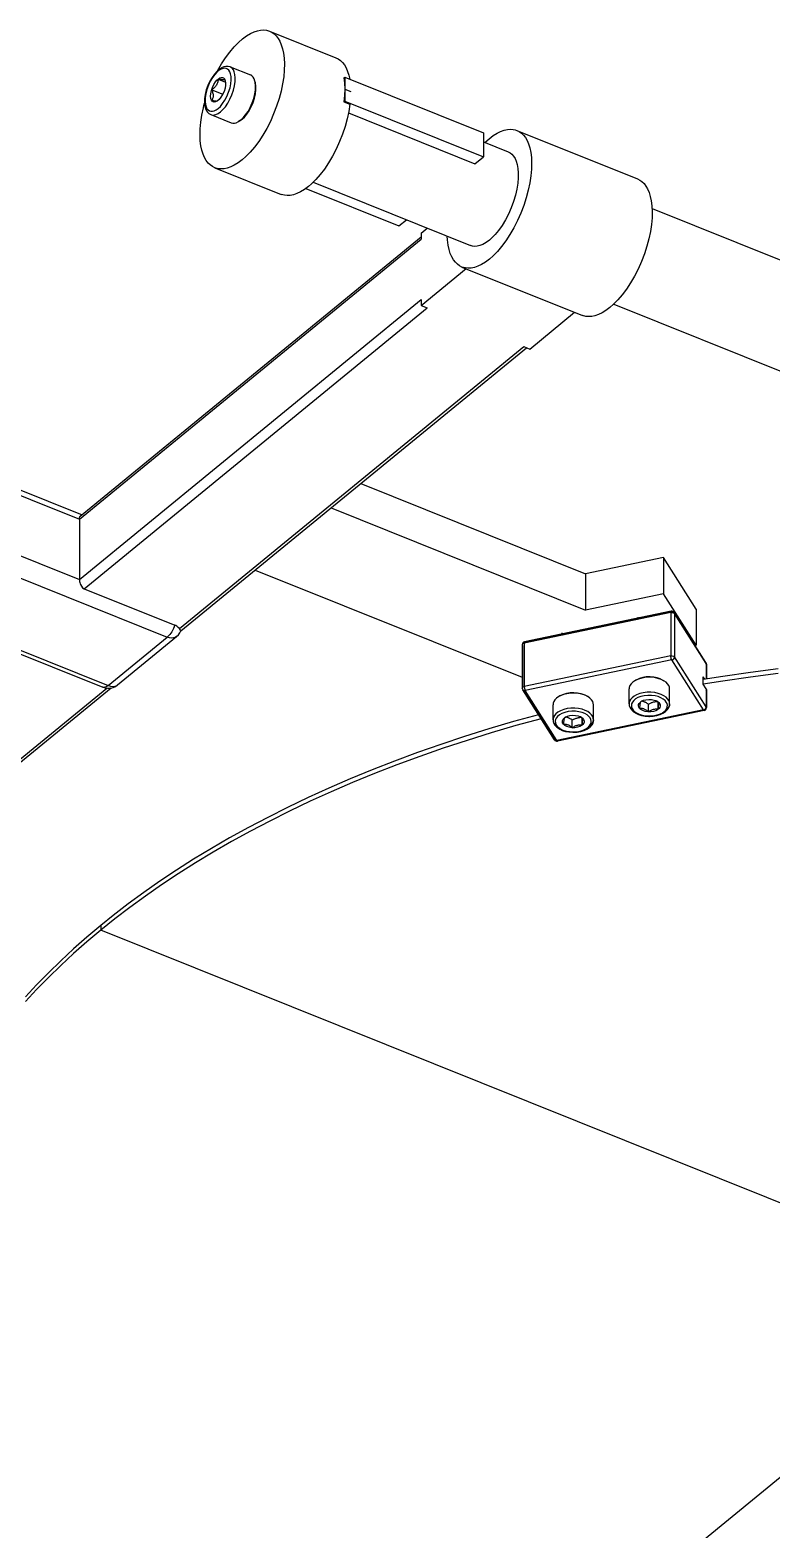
# Model space of a CAD drawing. Header units: millimetres. Extents: x 10 to 410, y 10 to 287.
# Drawn here: x 329.69 to 345.12, y 220.57 to 251.78 of the extents above; entities that cross this region are included whole.
import ezdxf

# ---------------------------------------------------------------- set-up
doc = ezdxf.new("R2010")
doc.units = ezdxf.units.MM
doc.layers.add('OUTLINE', color=7, linetype='Continuous')
doc.layers.add('TANGENT', color=8, linetype='Continuous')

msp = doc.modelspace()

# ---------------------------------------------------------------- linework, layer by layer
at = {"layer": 'OUTLINE'}
for points in [[(333.6, 250.934), (333.681, 251.075), (333.767, 251.205), (333.855, 251.323), (333.944, 251.428), (334.033, 251.519), (334.119, 251.595), (334.203, 251.657), (334.283, 251.706), (334.359, 251.742), (334.431, 251.766), (334.497, 251.779), (334.559, 251.782), (334.617, 251.776), (334.684, 251.757)], [(334.684, 251.757), (334.734, 251.733), (334.78, 251.7), (334.822, 251.658), (334.861, 251.607), (334.897, 251.547), (334.927, 251.475), (334.953, 251.393), (334.973, 251.299), (334.987, 251.194), (334.992, 251.076), (334.989, 250.948), (334.977, 250.81), (334.955, 250.664), (334.923, 250.511), (334.881, 250.353), (334.829, 250.193), (334.768, 250.035), (334.699, 249.879), (334.623, 249.73), (334.541, 249.589), (334.456, 249.46), (334.368, 249.342), (334.279, 249.238), (334.19, 249.148), (334.113, 249.08)], [(334.684, 251.757), (336.065, 251.203)], [(333.861, 251.014), (333.824, 251.025), (333.774, 251.025), (333.731, 251.016), (333.696, 251.001), (333.65, 250.974), (333.584, 250.918), (333.534, 250.862), (333.485, 250.793), (333.439, 250.713), (333.398, 250.625), (333.366, 250.533), (333.343, 250.442), (333.331, 250.355), (333.328, 250.277), (333.334, 250.208), (333.352, 250.143), (333.373, 250.097), (333.391, 250.072), (333.421, 250.043), (333.462, 250.019)], [(333.861, 251.014), (334.284, 250.845)], [(336.065, 251.203), (336.114, 251.178), (336.16, 251.145), (336.203, 251.104), (336.242, 251.053), (336.277, 250.992), (336.308, 250.921), (336.334, 250.839), (336.351, 250.76)], [(333.589, 250.298), (333.556, 250.283), (333.529, 250.28), (333.506, 250.286), (333.487, 250.301), (333.471, 250.324), (333.46, 250.357), (333.455, 250.401), (333.458, 250.456), (333.471, 250.519), (333.493, 250.585), (333.524, 250.65), (333.56, 250.705), (333.585, 250.735), (333.611, 250.76)], [(333.612, 250.758), (333.61, 250.738), (333.607, 250.719), (333.603, 250.701), (333.597, 250.683), (333.591, 250.667), (333.583, 250.651), (333.575, 250.636), (333.565, 250.621), (333.554, 250.607), (333.542, 250.592), (333.528, 250.579), (333.513, 250.565), (333.496, 250.551), (333.478, 250.537)], [(333.76, 250.725), (333.767, 250.684), (333.766, 250.631), (333.755, 250.569), (333.735, 250.503), (333.706, 250.438), (333.671, 250.38), (333.633, 250.334), (333.589, 250.298)], [(333.611, 250.76), (333.647, 250.783), (333.677, 250.793), (333.703, 250.792), (333.724, 250.783), (333.742, 250.766), (333.752, 250.748), (333.76, 250.725)], [(333.747, 250.758), (333.745, 250.754), (333.741, 250.752), (333.737, 250.75), (333.732, 250.748), (333.725, 250.747), (333.718, 250.746), (333.709, 250.746), (333.7, 250.746), (333.689, 250.747), (333.676, 250.748), (333.663, 250.75), (333.648, 250.752), (333.631, 250.755), (333.612, 250.758)], [(333.612, 250.758), (333.766, 250.697)], [(333.763, 250.714), (333.762, 250.717), (333.761, 250.72), (333.76, 250.723), (333.759, 250.726), (333.758, 250.729), (333.757, 250.732), (333.756, 250.735), (333.755, 250.738), (333.753, 250.741), (333.752, 250.745), (333.751, 250.748), (333.75, 250.751), (333.748, 250.754), (333.747, 250.758)], [(334.084, 249.908), (334.134, 249.954), (334.184, 250.014), (334.234, 250.087), (334.281, 250.171), (334.321, 250.262), (334.354, 250.357), (334.376, 250.451), (334.389, 250.539), (334.391, 250.618), (334.385, 250.686), (334.378, 250.718)], [(334.113, 249.925), (334.161, 249.97), (334.21, 250.029), (334.258, 250.1), (334.303, 250.182), (334.341, 250.271), (334.37, 250.363), (334.39, 250.453), (334.399, 250.536), (334.399, 250.609), (334.387, 250.682)], [(334.378, 250.718), (334.36, 250.767), (334.338, 250.803), (334.312, 250.829), (334.284, 250.845)], [(334.387, 250.682), (334.378, 250.718)], [(334.387, 250.682), (334.382, 250.699)], [(336.23, 250.788), (336.248, 250.802)], [(336.23, 250.788), (336.243, 250.681), (336.248, 250.551)], [(336.248, 250.802), (339.135, 249.643)], [(336.248, 250.802), (336.248, 250.551)], [(333.478, 250.537), (333.486, 250.517), (333.493, 250.498), (333.498, 250.48), (333.502, 250.462), (333.505, 250.446), (333.507, 250.43), (333.508, 250.414), (333.507, 250.4), (333.505, 250.385), (333.502, 250.371), (333.498, 250.357), (333.493, 250.343), (333.486, 250.329), (333.478, 250.315)], [(333.478, 250.537), (333.71, 250.444)], [(336.248, 250.551), (336.243, 250.421), (336.23, 250.286)], [(336.248, 250.551), (336.248, 250.3)], [(336.248, 250.551), (336.373, 250.501)], [(333.542, 248.913), (333.493, 248.938), (333.447, 248.971), (333.405, 249.012), (333.366, 249.063), (333.33, 249.124), (333.299, 249.195), (333.274, 249.277), (333.253, 249.371), (333.24, 249.477), (333.235, 249.594), (333.238, 249.722), (333.25, 249.86), (333.272, 250.007), (333.304, 250.16), (333.316, 250.209), (333.329, 250.258)], [(333.478, 250.315), (333.492, 250.313), (333.506, 250.311), (333.518, 250.309), (333.529, 250.307), (333.54, 250.306), (333.55, 250.305), (333.559, 250.304), (333.567, 250.303), (333.574, 250.303), (333.581, 250.303), (333.587, 250.304), (333.592, 250.304), (333.597, 250.305), (333.601, 250.306)], [(336.355, 250.235), (336.332, 250.087), (336.298, 249.934), (336.255, 249.775), (336.202, 249.616), (336.14, 249.457), (336.069, 249.303), (335.992, 249.155), (335.91, 249.015), (335.824, 248.887), (335.735, 248.771), (335.646, 248.669), (335.558, 248.581), (335.494, 248.526)], [(336.23, 250.286), (336.248, 250.3)], [(336.23, 250.286), (336.355, 250.235)], [(336.248, 250.3), (339.135, 249.141)], [(336.325, 250.054), (338.959, 248.997)], [(333.462, 250.019), (333.884, 249.849)], [(333.884, 249.849), (333.916, 249.841), (333.951, 249.842), (333.99, 249.852), (334.039, 249.876)], [(334.039, 249.876), (334.084, 249.908)], [(334.072, 249.896), (334.039, 249.876)], [(334.056, 249.887), (334.072, 249.896)], [(334.072, 249.896), (334.113, 249.925)], [(339.135, 249.643), (339.135, 249.141)], [(339.135, 249.451), (339.652, 249.244)], [(339.165, 249.439), (339.253, 249.518), (339.337, 249.582), (339.418, 249.632), (339.494, 249.67), (339.566, 249.696), (339.634, 249.711), (339.697, 249.715), (339.755, 249.711), (339.794, 249.703), (339.831, 249.69)], [(339.831, 249.69), (339.88, 249.666), (339.926, 249.633), (339.969, 249.591), (340.008, 249.54), (340.043, 249.48), (340.074, 249.409), (340.1, 249.326), (340.12, 249.232), (340.133, 249.127), (340.139, 249.009), (340.136, 248.881), (340.124, 248.743), (340.102, 248.597), (340.07, 248.444), (340.028, 248.286), (339.976, 248.126), (339.915, 247.968), (339.846, 247.812), (339.769, 247.663), (339.688, 247.523), (339.602, 247.393), (339.514, 247.275), (339.425, 247.171), (339.336, 247.081), (339.26, 247.013)], [(339.831, 249.69), (342.341, 248.682)], [(338.959, 248.997), (339.135, 249.141)], [(339.652, 249.244), (339.692, 249.223), (339.729, 249.193), (339.763, 249.155), (339.793, 249.107), (339.819, 249.049), (339.839, 248.98), (339.854, 248.899), (339.862, 248.807), (339.861, 248.704), (339.852, 248.59), (339.833, 248.468), (339.803, 248.34), (339.764, 248.209), (339.715, 248.077), (339.658, 247.948), (339.594, 247.826), (339.525, 247.712), (339.452, 247.61), (339.379, 247.522), (339.305, 247.447), (339.283, 247.426), (339.26, 247.407)], [(334.113, 249.08), (334.029, 249.017), (333.949, 248.967), (333.873, 248.931), (333.801, 248.906), (333.734, 248.892), (333.671, 248.888), (333.613, 248.893), (333.542, 248.913)], [(333.542, 248.913), (334.923, 248.359)], [(335.494, 248.526), (335.41, 248.462), (335.33, 248.413), (335.253, 248.376), (335.182, 248.352), (335.115, 248.338), (335.052, 248.334), (334.994, 248.339), (334.923, 248.359)], [(335.436, 248.48), (337.377, 247.701)], [(335.588, 248.61), (338.868, 247.293)], [(342.341, 248.682), (342.391, 248.657), (342.436, 248.625), (342.479, 248.583), (342.518, 248.532), (342.553, 248.472), (342.584, 248.4), (342.61, 248.318), (342.63, 248.224), (342.643, 248.118), (342.649, 248.001), (342.646, 247.873), (342.634, 247.735), (342.612, 247.589), (342.58, 247.435), (342.538, 247.278), (342.486, 247.118), (342.425, 246.959), (342.356, 246.804), (342.28, 246.655), (342.198, 246.514), (342.113, 246.384), (342.024, 246.267), (341.935, 246.163), (341.847, 246.073), (341.77, 246.005)], [(342.647, 248.064), (388.864, 229.502)], [(337.377, 247.701), (337.533, 247.829)], [(337.841, 247.553), (337.966, 247.655)], [(337.841, 247.553), (337.841, 247.427)], [(330.722, 241.596), (337.841, 247.427)], [(330.741, 241.656), (337.841, 247.472)], [(338.689, 246.846), (338.639, 246.871), (338.594, 246.904), (338.551, 246.945), (338.512, 246.996), (338.477, 247.057), (338.446, 247.128), (338.42, 247.211), (338.4, 247.304), (338.387, 247.41), (338.382, 247.488)], [(339.26, 247.407), (339.19, 247.356), (339.124, 247.318), (339.063, 247.293), (339.006, 247.279), (338.954, 247.276), (338.907, 247.281), (338.868, 247.293)], [(339.26, 247.013), (339.176, 246.95), (339.095, 246.901), (339.019, 246.864), (338.947, 246.839), (338.88, 246.825), (338.818, 246.821), (338.76, 246.826), (338.689, 246.846)], [(337.841, 246.046), (338.775, 246.812)], [(338.689, 246.846), (341.199, 245.838)], [(330.722, 240.34), (337.841, 246.172)], [(330.824, 240.145), (337.966, 245.996)], [(337.841, 246.172), (337.841, 246.046)], [(337.841, 246.046), (337.966, 245.996)], [(341.77, 246.005), (341.686, 245.942), (341.606, 245.892), (341.529, 245.856), (341.458, 245.831), (341.391, 245.817), (341.328, 245.813), (341.27, 245.818), (341.199, 245.838)], [(341.848, 246.073), (385.407, 228.579)], [(340.1, 245.139), (341.035, 245.904)], [(332.804, 239.316), (339.975, 245.189)], [(332.836, 239.269), (340.034, 245.166)], [(339.975, 245.189), (340.1, 245.139)], [(326.593, 243.369), (330.78, 241.688)], [(336.582, 242.337), (341.263, 240.457)], [(330.722, 241.596), (330.726, 241.631), (330.731, 241.643), (330.735, 241.65), (330.741, 241.656)], [(335.965, 241.832), (341.263, 239.704)], [(330.722, 241.596), (330.722, 240.34)], [(342.884, 240.796), (341.263, 240.457)], [(343.565, 239.722), (342.884, 240.796)], [(342.884, 240.796), (342.884, 240.043)], [(324.947, 240.613), (331.21, 238.097)], [(334.383, 240.536), (339.943, 238.303)], [(341.263, 240.457), (341.263, 239.704)], [(330.722, 240.34), (330.726, 240.295), (330.731, 240.275), (330.738, 240.25), (330.744, 240.234), (330.764, 240.197), (330.789, 240.167), (330.824, 240.145)], [(330.824, 240.145), (332.707, 239.389)], [(342.884, 240.043), (341.263, 239.704)], [(343.565, 238.969), (342.884, 240.043)], [(343.044, 239.677), (339.992, 239.04)], [(342.36, 239.534), (342.36, 239.557)], [(343.109, 239.65), (343.097, 239.664), (343.081, 239.674), (343.063, 239.678), (343.044, 239.677)], [(343.769, 238.609), (343.109, 239.65)], [(343.565, 239.722), (343.565, 238.969)], [(331.518, 238.145), (332.748, 239.153)], [(332.804, 239.316), (332.782, 239.342), (332.75, 239.367), (332.729, 239.379), (332.707, 239.389)], [(332.748, 239.153), (332.784, 239.187), (332.813, 239.226), (332.836, 239.269)], [(332.836, 239.269), (332.836, 239.27), (332.827, 239.282), (332.804, 239.316)], [(332.836, 239.269), (332.836, 239.269)], [(340.776, 239.204), (340.776, 239.227)], [(339.992, 239.04), (339.972, 239.032), (339.957, 239.019), (339.947, 239), (339.943, 238.98)], [(339.943, 238.98), (339.943, 238.076)], [(343.565, 238.969), (343.544, 238.965)], [(343.779, 238.577), (343.776, 238.594), (343.769, 238.609)], [(343.779, 238.577), (343.779, 238.267)], [(342.289, 238.231), (342.243, 238.199), (342.208, 238.164), (342.185, 238.129), (342.172, 238.093), (342.169, 238.062)], [(342.891, 238.231), (342.836, 238.258), (342.77, 238.28), (342.697, 238.296), (342.618, 238.303), (342.537, 238.302), (342.459, 238.291), (342.386, 238.273), (342.322, 238.248), (342.305, 238.24), (342.289, 238.231)], [(342.313, 238.245), (342.289, 238.231)], [(342.313, 238.245), (342.301, 238.238)], [(342.867, 238.245), (342.814, 238.271), (342.751, 238.292), (342.68, 238.306), (342.604, 238.311), (342.526, 238.309), (342.452, 238.297), (342.384, 238.278), (342.313, 238.245)], [(342.879, 238.238), (342.867, 238.245)], [(342.867, 238.245), (342.891, 238.231)], [(343.011, 238.062), (343.007, 238.097), (342.993, 238.131), (342.971, 238.166), (342.937, 238.198), (342.891, 238.231)], [(345.274, 238.477), (344.695, 238.403), (344.12, 238.32), (343.712, 238.256)], [(343.744, 238.261), (343.712, 238.311)], [(343.712, 238.161), (343.712, 238.311)], [(345.274, 238.38), (344.695, 238.306), (344.12, 238.223), (343.713, 238.159)], [(321.762, 230.198), (331.386, 238.082)], [(331.21, 238.097), (331.262, 238.082), (331.316, 238.075), (331.37, 238.079), (331.423, 238.092), (331.473, 238.114), (331.518, 238.145)], [(339.943, 238.076), (339.946, 238.059), (339.953, 238.043)], [(340.613, 237.003), (339.953, 238.043)], [(340.705, 237.9), (340.659, 237.868), (340.624, 237.834), (340.601, 237.798), (340.588, 237.762), (340.585, 237.731)], [(341.307, 237.9), (341.252, 237.928), (341.186, 237.95), (341.113, 237.965), (341.034, 237.972), (340.953, 237.971), (340.875, 237.961), (340.802, 237.943), (340.738, 237.918), (340.721, 237.909), (340.705, 237.9)], [(340.729, 237.914), (340.705, 237.9)], [(340.729, 237.914), (340.717, 237.907)], [(341.283, 237.914), (341.23, 237.94), (341.167, 237.961), (341.096, 237.975), (341.02, 237.981), (340.942, 237.978), (340.868, 237.966), (340.8, 237.947), (340.729, 237.914)], [(341.295, 237.907), (341.283, 237.914)], [(341.283, 237.914), (341.307, 237.9)], [(341.427, 237.731), (341.423, 237.766), (341.41, 237.801), (341.387, 237.835), (341.354, 237.868), (341.307, 237.9)], [(342.169, 237.75), (342.169, 238.062)], [(343.011, 237.75), (343.011, 238.062)], [(343.775, 238.061), (343.712, 238.161)], [(343.779, 238.049), (343.775, 238.061)], [(343.775, 238.037), (343.779, 238.049)], [(343.779, 238.049), (343.779, 237.673)], [(340.585, 237.419), (340.585, 237.731)], [(343.73, 237.613), (340.677, 236.976)], [(341.427, 237.419), (341.427, 237.731)], [(342.169, 237.75), (342.173, 237.711), (342.178, 237.694), (342.195, 237.656), (342.209, 237.636), (342.241, 237.601), (342.26, 237.585), (342.307, 237.555), (342.362, 237.529), (342.428, 237.508), (342.501, 237.494), (342.579, 237.489), (342.593, 237.489), (342.671, 237.493), (342.746, 237.507), (342.811, 237.526), (342.814, 237.528), (342.873, 237.555), (342.927, 237.591)], [(342.752, 237.804), (342.785, 237.779), (342.806, 237.753), (342.816, 237.727), (342.817, 237.701), (342.808, 237.675), (342.791, 237.651), (342.763, 237.627), (342.724, 237.607), (342.676, 237.591), (342.62, 237.583), (342.561, 237.583), (342.504, 237.591), (342.453, 237.608), (342.413, 237.63), (342.385, 237.655), (342.369, 237.681), (342.362, 237.708), (342.365, 237.733), (342.377, 237.759), (342.403, 237.787)], [(342.404, 237.788), (342.403, 237.784), (342.401, 237.78), (342.4, 237.776), (342.399, 237.77), (342.397, 237.763), (342.396, 237.756), (342.395, 237.748), (342.393, 237.738), (342.392, 237.728), (342.39, 237.717), (342.389, 237.704), (342.388, 237.69), (342.386, 237.675), (342.385, 237.658)], [(342.385, 237.658), (342.399, 237.659), (342.413, 237.659), (342.426, 237.658), (342.439, 237.657), (342.452, 237.654), (342.465, 237.65), (342.477, 237.646), (342.49, 237.64), (342.503, 237.634), (342.516, 237.626), (342.529, 237.617), (342.542, 237.607), (342.556, 237.596), (342.57, 237.584)], [(342.403, 237.787), (342.427, 237.804)], [(342.433, 237.807), (342.431, 237.806), (342.429, 237.804), (342.427, 237.803), (342.425, 237.802), (342.423, 237.8), (342.421, 237.799), (342.419, 237.798), (342.417, 237.796), (342.415, 237.795), (342.413, 237.794), (342.411, 237.792), (342.409, 237.791), (342.407, 237.789), (342.404, 237.788)], [(342.427, 237.804), (342.469, 237.823), (342.52, 237.836), (342.577, 237.843), (342.637, 237.84), (342.692, 237.829), (342.724, 237.818), (342.752, 237.804)], [(342.44, 237.81), (342.449, 237.808), (342.458, 237.805), (342.467, 237.802), (342.476, 237.798), (342.485, 237.794), (342.494, 237.79), (342.503, 237.786), (342.512, 237.782), (342.521, 237.777), (342.531, 237.771), (342.54, 237.765), (342.55, 237.759), (342.56, 237.753), (342.57, 237.746)], [(342.57, 237.746), (342.585, 237.753), (342.599, 237.76), (342.612, 237.766), (342.625, 237.772), (342.638, 237.777), (342.651, 237.781), (342.664, 237.785), (342.677, 237.789), (342.689, 237.792), (342.702, 237.794), (342.715, 237.796), (342.728, 237.798), (342.742, 237.799), (342.755, 237.8)], [(342.57, 237.584), (342.57, 237.746)], [(342.57, 237.584), (342.586, 237.595), (342.601, 237.604), (342.616, 237.613), (342.631, 237.62), (342.645, 237.627), (342.659, 237.632), (342.673, 237.636), (342.687, 237.639), (342.701, 237.642), (342.715, 237.643), (342.73, 237.643), (342.744, 237.643), (342.76, 237.641), (342.775, 237.639)], [(342.795, 237.768), (342.791, 237.772), (342.787, 237.775), (342.783, 237.778), (342.78, 237.782), (342.776, 237.785), (342.772, 237.788), (342.768, 237.791), (342.765, 237.794), (342.761, 237.796), (342.757, 237.799), (342.754, 237.802), (342.75, 237.804), (342.746, 237.807), (342.743, 237.809)], [(342.775, 237.639), (342.775, 237.785)], [(342.775, 237.639), (342.777, 237.655), (342.778, 237.671), (342.78, 237.684), (342.781, 237.697), (342.783, 237.709), (342.784, 237.719), (342.785, 237.728), (342.787, 237.736), (342.788, 237.744), (342.789, 237.75), (342.791, 237.756), (342.792, 237.761), (342.794, 237.765), (342.795, 237.768)], [(343.011, 237.75), (343.007, 237.711), (342.996, 237.678), (342.975, 237.641), (342.927, 237.591)], [(343.73, 237.613), (343.749, 237.62), (343.765, 237.634), (343.775, 237.652), (343.779, 237.673)], [(340.283, 237.523), (339.761, 237.379), (339.248, 237.228), (338.744, 237.07), (338.249, 236.906), (337.763, 236.735), (337.287, 236.559), (336.82, 236.376), (336.364, 236.189), (335.918, 235.995), (335.483, 235.797), (335.059, 235.594), (334.645, 235.386), (334.243, 235.173), (333.851, 234.957), (333.471, 234.737), (333.102, 234.513), (332.745, 234.285), (332.399, 234.054), (332.064, 233.82), (331.741, 233.583), (331.429, 233.344), (331.172, 233.137)], [(340.336, 237.44), (339.813, 237.296), (339.299, 237.146), (338.794, 236.989), (338.298, 236.825), (337.811, 236.655), (337.334, 236.479), (336.867, 236.298), (336.409, 236.11), (335.963, 235.918), (335.526, 235.72), (335.101, 235.517), (334.686, 235.31), (334.283, 235.098), (333.89, 234.882), (333.509, 234.662), (333.139, 234.438), (332.78, 234.211), (332.433, 233.98), (332.097, 233.746), (331.773, 233.51), (331.46, 233.271), (331.172, 233.04)], [(340.585, 237.419), (340.589, 237.38), (340.594, 237.363), (340.611, 237.326), (340.625, 237.306), (340.657, 237.271), (340.677, 237.254), (340.723, 237.224), (340.778, 237.198), (340.844, 237.177), (340.917, 237.164), (340.995, 237.158), (341.009, 237.158), (341.087, 237.163), (341.162, 237.176), (341.227, 237.196), (341.23, 237.197), (341.289, 237.224), (341.343, 237.26)], [(341.169, 237.473), (341.201, 237.449), (341.222, 237.423), (341.232, 237.396), (341.233, 237.37), (341.224, 237.345), (341.207, 237.32), (341.179, 237.297), (341.14, 237.276), (341.092, 237.261), (341.036, 237.252), (340.977, 237.252), (340.92, 237.261), (340.869, 237.277), (340.83, 237.299), (340.801, 237.324), (340.785, 237.351), (340.779, 237.377), (340.781, 237.403), (340.793, 237.428), (340.82, 237.456)], [(340.82, 237.457), (340.819, 237.454), (340.818, 237.45), (340.816, 237.445), (340.815, 237.439), (340.813, 237.433), (340.812, 237.425), (340.811, 237.417), (340.809, 237.408), (340.808, 237.397), (340.807, 237.386), (340.805, 237.373), (340.804, 237.359), (340.802, 237.344), (340.801, 237.328)], [(340.801, 237.328), (340.815, 237.329), (340.829, 237.329), (340.842, 237.328), (340.855, 237.326), (340.868, 237.323), (340.881, 237.32), (340.894, 237.315), (340.906, 237.31), (340.919, 237.303), (340.932, 237.295), (340.945, 237.287), (340.958, 237.277), (340.972, 237.265), (340.986, 237.253)], [(340.849, 237.476), (340.847, 237.475), (340.845, 237.474), (340.843, 237.472), (340.841, 237.471), (340.839, 237.47), (340.837, 237.468), (340.835, 237.467), (340.833, 237.466), (340.831, 237.464), (340.829, 237.463), (340.827, 237.461), (340.825, 237.46), (340.823, 237.458), (340.82, 237.457)], [(340.82, 237.456), (340.844, 237.473)], [(340.844, 237.473), (340.885, 237.492), (340.936, 237.506), (340.994, 237.512), (341.053, 237.509), (341.108, 237.498), (341.14, 237.487), (341.169, 237.473)], [(340.856, 237.48), (340.865, 237.477), (340.874, 237.474), (340.883, 237.471), (340.892, 237.468), (340.901, 237.464), (340.91, 237.46), (340.919, 237.455), (340.928, 237.451), (340.937, 237.446), (340.947, 237.441), (340.956, 237.435), (340.966, 237.429), (340.976, 237.422), (340.986, 237.415)], [(340.986, 237.415), (341.001, 237.423), (341.015, 237.429), (341.028, 237.436), (341.041, 237.441), (341.054, 237.446), (341.067, 237.451), (341.08, 237.455), (341.093, 237.458), (341.105, 237.461), (341.118, 237.464), (341.131, 237.466), (341.144, 237.468), (341.158, 237.469), (341.172, 237.47)], [(340.986, 237.253), (340.986, 237.415)], [(340.986, 237.253), (341.002, 237.264), (341.017, 237.274), (341.032, 237.282), (341.047, 237.29), (341.061, 237.296), (341.075, 237.301), (341.089, 237.305), (341.103, 237.309), (341.117, 237.311), (341.131, 237.312), (341.146, 237.313), (341.16, 237.312), (341.176, 237.31), (341.192, 237.308)], [(341.211, 237.437), (341.207, 237.441), (341.203, 237.444), (341.2, 237.448), (341.196, 237.451), (341.192, 237.454), (341.188, 237.457), (341.184, 237.46), (341.181, 237.463), (341.177, 237.466), (341.173, 237.468), (341.17, 237.471), (341.166, 237.473), (341.162, 237.476), (341.159, 237.478)], [(341.192, 237.308), (341.192, 237.454)], [(341.192, 237.308), (341.193, 237.325), (341.195, 237.34), (341.196, 237.354), (341.197, 237.366), (341.199, 237.378), (341.2, 237.388), (341.201, 237.397), (341.203, 237.406), (341.204, 237.413), (341.205, 237.42), (341.207, 237.425), (341.208, 237.43), (341.21, 237.434), (341.211, 237.437)], [(341.427, 237.419), (341.423, 237.38), (341.412, 237.348), (341.391, 237.311), (341.343, 237.26)], [(340.613, 237.003), (340.625, 236.989), (340.641, 236.979), (340.659, 236.975), (340.677, 236.976)], [(331.172, 233.137), (330.881, 232.894), (330.602, 232.648), (330.334, 232.4), (330.078, 232.151), (329.832, 231.9), (329.598, 231.648)], [(331.172, 233.04), (330.881, 232.796), (330.602, 232.55), (330.334, 232.303), (330.078, 232.053), (329.832, 231.803), (329.598, 231.55)], [(331.172, 233.137), (331.172, 233.04)], [(350, 225.478), (331.172, 233.04)], [(350, 225.478), (336.9, 214.747)]]:
    msp.add_lwpolyline(points, dxfattribs=at)
at = {"layer": 'TANGENT'}
for points in [[(333.611, 250.148), (333.658, 250.192), (333.706, 250.249), (333.752, 250.319), (333.795, 250.4), (333.831, 250.487), (333.859, 250.577), (333.876, 250.663), (333.884, 250.743), (333.881, 250.812), (333.871, 250.869), (333.854, 250.913), (333.832, 250.946), (333.807, 250.968), (333.779, 250.981), (333.748, 250.986), (333.714, 250.981), (333.675, 250.968), (333.633, 250.943), (333.588, 250.905), (333.54, 250.854), (333.493, 250.79), (333.448, 250.714), (333.408, 250.63), (333.376, 250.541), (333.354, 250.452), (333.341, 250.369), (333.339, 250.294), (333.346, 250.231), (333.36, 250.181), (333.379, 250.143), (333.403, 250.116), (333.43, 250.098), (333.459, 250.09), (333.492, 250.089), (333.528, 250.098), (333.568, 250.117), (333.611, 250.148)], [(333.662, 250.077), (333.711, 250.124), (333.762, 250.184), (333.812, 250.257), (333.858, 250.34), (333.899, 250.432), (333.931, 250.526), (333.954, 250.62), (333.966, 250.708), (333.969, 250.788), (333.962, 250.855), (333.948, 250.911), (333.929, 250.954), (333.905, 250.985), (333.877, 251.007), (333.87, 251.011), (333.861, 251.014)], [(333.462, 250.019), (333.493, 250.011), (333.528, 250.012), (333.567, 250.021), (333.61, 250.041), (333.662, 250.077)], [(326.602, 243.25), (330.722, 241.596)], [(326.552, 242.015), (330.722, 240.34)], [(326.234, 241.677), (332.554, 239.139)], [(325.003, 240.669), (331.324, 238.131)], [(343.036, 239.65), (339.983, 239.013)], [(343.037, 239.663), (340.004, 239.03)], [(343.044, 239.677), (343.039, 239.672), (343.036, 239.65)], [(343.036, 239.65), (343.066, 239.652), (343.094, 239.645), (343.106, 239.638), (343.115, 239.629)], [(343.036, 239.65), (343.036, 238.747)], [(343.057, 239.667), (343.05, 239.675), (343.044, 239.677)], [(343.057, 239.667), (343.081, 239.668), (343.1, 239.66), (343.105, 239.655), (343.109, 239.65)], [(343.109, 239.65), (343.115, 239.629)], [(343.775, 238.589), (343.115, 239.629)], [(343.115, 239.629), (343.115, 238.726)], [(331.324, 238.131), (332.554, 239.139)], [(332.707, 239.389), (332.68, 239.318), (332.646, 239.251), (332.607, 239.194), (332.581, 239.164), (332.554, 239.139)], [(332.748, 239.153), (332.719, 239.134), (332.684, 239.123), (332.644, 239.119), (332.6, 239.124), (332.554, 239.139)], [(339.983, 239.013), (339.959, 239.003), (339.946, 238.99), (339.944, 238.985), (339.943, 238.98)], [(339.943, 238.98), (339.947, 238.968)], [(339.947, 238.968), (339.947, 238.088)], [(339.984, 239.023), (339.962, 239.006)], [(339.992, 239.04), (339.986, 239.034), (339.983, 239.013)], [(339.983, 239.013), (339.983, 238.109)], [(340.004, 239.03), (339.998, 239.038), (339.992, 239.04)], [(343.036, 238.747), (339.983, 238.109)], [(343.057, 238.663), (340.004, 238.026)], [(343.036, 238.747), (343.066, 238.748), (343.094, 238.742), (343.106, 238.734), (343.115, 238.726)], [(343.057, 238.663), (343.046, 238.689), (343.036, 238.747)], [(343.057, 238.663), (343.081, 238.673), (343.101, 238.69), (343.112, 238.711), (343.115, 238.726)], [(343.717, 237.623), (343.057, 238.663)], [(343.775, 237.685), (343.115, 238.726)], [(343.753, 238.624), (343.769, 238.609)], [(343.769, 238.609), (343.775, 238.589)], [(343.775, 238.589), (343.775, 238.266)], [(343.779, 238.577), (343.775, 238.589)], [(343.775, 238.565), (343.779, 238.577)], [(321.73, 230.244), (331.292, 238.077)], [(331.324, 238.131), (331.286, 238.106), (331.253, 238.094), (331.225, 238.093), (331.21, 238.097)], [(331.324, 238.131), (331.373, 238.116), (331.418, 238.111), (331.458, 238.116), (331.493, 238.128), (331.518, 238.145)], [(339.943, 238.076), (339.947, 238.089), (339.961, 238.101), (339.971, 238.106), (339.983, 238.109)], [(339.947, 238.064), (339.943, 238.076)], [(339.947, 238.064), (339.953, 238.043)], [(339.953, 238.043), (339.966, 238.031), (339.985, 238.025), (339.994, 238.025), (340.004, 238.026)], [(340.607, 237.024), (339.969, 238.029)], [(339.983, 238.109), (339.988, 238.072), (340.004, 238.026)], [(340.665, 236.985), (340.004, 238.026)], [(343.011, 237.75), (343.007, 237.785), (342.993, 237.82), (342.971, 237.854), (342.937, 237.887), (342.894, 237.917), (342.839, 237.945), (342.774, 237.967), (342.701, 237.983), (342.622, 237.991), (342.542, 237.99), (342.463, 237.98), (342.39, 237.962), (342.325, 237.938), (342.271, 237.908), (342.229, 237.875), (342.199, 237.84), (342.179, 237.804), (342.17, 237.768), (342.169, 237.75)], [(342.897, 237.589), (342.93, 237.621), (342.952, 237.655), (342.963, 237.689), (342.965, 237.722), (342.958, 237.755), (342.942, 237.787), (342.916, 237.819), (342.879, 237.849), (342.832, 237.877), (342.775, 237.9), (342.708, 237.917), (342.635, 237.926), (342.559, 237.927), (342.484, 237.919), (342.414, 237.902), (342.353, 237.879), (342.303, 237.851), (342.264, 237.819), (342.237, 237.786), (342.221, 237.752), (342.215, 237.719), (342.217, 237.685), (342.229, 237.653), (342.25, 237.621), (342.281, 237.59), (342.323, 237.561), (342.376, 237.535), (342.439, 237.515), (342.509, 237.502), (342.584, 237.497), (342.66, 237.501), (342.733, 237.513), (342.798, 237.533), (342.854, 237.559), (342.897, 237.589)], [(343.775, 238.061), (343.775, 237.685)], [(341.427, 237.419), (341.423, 237.454), (341.41, 237.489), (341.387, 237.523), (341.354, 237.556), (341.31, 237.587), (341.255, 237.614), (341.19, 237.637), (341.117, 237.652), (341.038, 237.66), (340.958, 237.659), (340.879, 237.65), (340.806, 237.632), (340.741, 237.607), (340.687, 237.577), (340.645, 237.544), (340.615, 237.509), (340.595, 237.473), (340.586, 237.438), (340.585, 237.419)], [(341.314, 237.258), (341.346, 237.291), (341.368, 237.324), (341.379, 237.358), (341.381, 237.391), (341.374, 237.424), (341.358, 237.457), (341.332, 237.488), (341.296, 237.519), (341.248, 237.546), (341.191, 237.569), (341.124, 237.586), (341.051, 237.595), (340.975, 237.596), (340.9, 237.588), (340.83, 237.572), (340.769, 237.549), (340.719, 237.52), (340.68, 237.488), (340.653, 237.455), (340.637, 237.421), (340.631, 237.388), (340.633, 237.355), (340.645, 237.322), (340.666, 237.29), (340.697, 237.259), (340.739, 237.23), (340.792, 237.205), (340.855, 237.184), (340.925, 237.171), (341, 237.166), (341.076, 237.17), (341.149, 237.182), (341.215, 237.202), (341.27, 237.229), (341.314, 237.258)], [(343.717, 237.623), (340.665, 236.985)], [(342.169, 237.75), (342.173, 237.715), (342.186, 237.68), (342.209, 237.646), (342.242, 237.613), (342.306, 237.571)], [(342.873, 237.571), (342.906, 237.59), (342.935, 237.611)], [(342.935, 237.611), (342.97, 237.646), (342.994, 237.681), (343.007, 237.717), (343.011, 237.75)], [(343.717, 237.623), (343.741, 237.632), (343.761, 237.649), (343.773, 237.67), (343.775, 237.685)], [(343.717, 237.623), (343.724, 237.615), (343.73, 237.613)], [(343.73, 237.613), (343.735, 237.618), (343.738, 237.63)], [(343.759, 237.647), (343.775, 237.66), (343.779, 237.673)], [(343.779, 237.673), (343.775, 237.685)], [(340.585, 237.419), (340.589, 237.384), (340.603, 237.349), (340.625, 237.315), (340.659, 237.282), (340.723, 237.24)], [(341.289, 237.24), (341.322, 237.259), (341.351, 237.281)], [(341.351, 237.281), (341.386, 237.315), (341.41, 237.351), (341.423, 237.386), (341.427, 237.419)], [(340.607, 237.024), (340.613, 237.003)], [(340.613, 237.003), (340.626, 236.99), (340.645, 236.984), (340.655, 236.984), (340.665, 236.985)], [(340.677, 236.976), (340.67, 236.979), (340.665, 236.985)], [(340.685, 236.99), (340.682, 236.98), (340.677, 236.976)]]:
    msp.add_lwpolyline(points, dxfattribs=at)

doc.saveas('drawing.dxf')
